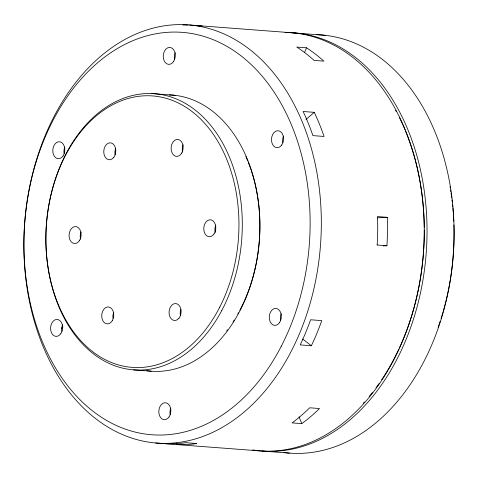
<?xml version="1.0" encoding="UTF-8"?>
<svg xmlns="http://www.w3.org/2000/svg" width="478" height="478" viewBox="0 0 478 478"><rect width="100%" height="100%" fill="white"/><g stroke="black" fill="none" stroke-linecap="round" stroke-linejoin="round"><path stroke-width="0.72" d="M176.687 443.064L176.669 444.546A209.693 148.317 -85.7 0 0 196.87 443.53L185.715 442.682A209.693 148.317 -85.7 0 1 165.508 443.698M304.54 52.568L306.512 47.8A209.693 148.311 -85.7 0 1 323.833 61.136L314.07 60.395A209.693 148.311 -85.7 0 0 296.748 47.059L306.512 47.8M61.339 328.368L63.006 326.946M305.938 119.464L314.267 112.348A209.693 148.317 -85.7 0 1 324.06 136.457L312.905 135.615A209.693 148.317 -85.7 0 0 303.112 111.499L314.267 112.348M377.602 217.813L387.282 217.329A209.693 148.311 -85.7 0 1 386.929 245.752L383.207 245.943M189.587 24.987A209.693 148.317 -85.7 0 1 292.136 349.532A209.693 148.317 -85.7 0 1 36.191 327.454A209.693 148.317 -85.7 0 1 189.587 24.987L325.709 35.354M151.705 93.551L175.121 95.331M387.282 217.329L377.518 216.582A209.693 148.311 -85.7 0 1 377.166 245.011M377.166 245.011L386.929 245.752M311.357 345.743L300.202 344.895A209.693 148.317 -85.7 0 0 310.61 319.77L321.766 320.619A209.693 148.317 -85.7 0 1 311.357 345.743L302.598 338.998M133.595 369.864L151.168 371.197M301.827 423.627L292.07 422.887A209.693 148.311 -85.7 0 0 309.738 407.788L319.501 408.535A209.693 148.311 -85.7 0 1 301.827 423.627L299.061 416.822M155.685 442.998L258.598 450.808M262.38 451.047L289.435 453.102M197.366 25.866A209.693 148.317 -85.7 0 1 202.069 25.973M285.037 32.426A209.693 148.317 -85.7 0 1 423.598 250.741A209.693 148.317 -85.7 0 1 256.537 450.611M255.168 450.455A209.693 148.317 -85.7 0 1 252.432 450.097M182.841 25.071A209.693 148.317 -85.7 0 1 188.224 25.041M282.815 142.564A8.508 6.017 -85.7 0 1 283.502 136.093M174.572 59.23A8.508 6.017 -85.7 0 1 175.253 52.759M64.112 153.575A8.508 6.017 -85.7 0 1 64.799 147.105M61.901 331.248A8.508 6.017 -85.7 0 1 62.582 324.777M170.144 414.575A8.508 6.017 -85.7 0 1 170.825 408.104M280.604 320.236A8.508 6.017 -85.7 0 1 281.285 313.765M395.599 110.239A207.715 146.913 -85.7 0 1 396.31 111.547M399.345 117.451A207.715 146.913 -85.7 0 1 402.088 123.216M402.679 124.519A207.715 146.913 -85.7 0 1 404.997 129.879M405.511 131.121A207.715 146.913 -85.7 0 1 411.689 148.049M411.779 148.311A207.715 146.913 -85.7 0 1 415.012 159.276M415.149 159.772A207.715 146.913 -85.7 0 1 424.255 227.432M424.273 229.936A207.715 146.913 -85.7 0 1 399.381 347.942M398.789 349.215A207.715 146.913 -85.7 0 1 387.951 369.769M387.646 370.283A207.715 146.913 -85.7 0 1 384.181 375.899M383.93 376.288A207.715 146.913 -85.7 0 1 381.635 379.795M379.12 383.464A207.715 146.913 -85.7 0 1 375.977 387.831M372.38 392.552A207.715 146.913 -85.7 0 1 369.141 396.549M364.397 402.04A207.715 146.913 -85.7 0 1 363.352 403.187M245.841 156.551A136.105 96.263 -85.7 0 1 247.712 160.919M248.219 162.185A136.105 96.263 -85.7 0 1 251.07 169.971M251.291 170.634A136.105 96.263 -85.7 0 1 253.346 177.35M253.537 178.031A136.105 96.263 -85.7 0 1 255.288 184.932M255.449 185.631A136.105 96.263 -85.7 0 1 258.269 201.322M258.365 202.045A136.105 96.263 -85.7 0 1 239.831 310.341M238.522 312.785A136.105 96.263 -85.7 0 1 237.847 313.992M234.22 320.099A136.105 96.263 -85.7 0 1 233.019 321.981M227.564 329.784A136.105 96.263 -85.7 0 1 226.686 330.931M169.278 94.883A138.477 97.942 -85.7 0 1 259.261 241.617A138.477 97.942 -85.7 0 1 146.794 370.725M80.573 239.191A8.508 6.017 -85.7 0 1 81.081 231.914M115.12 154.794A8.508 6.017 -85.7 0 1 115.545 148.778M182.614 152.046A8.508 6.017 -85.7 0 1 183.116 144.768M215.261 232.41A8.508 6.017 -85.7 0 1 215.769 225.132M180.421 315.528A8.508 6.017 -85.7 0 1 180.839 309.511M112.969 318.264A8.508 6.017 -85.7 0 1 113.728 312.283M316.86 34.679A209.693 148.317 -85.7 0 1 453.162 256.357A209.693 148.317 -85.7 0 1 283.55 452.487M450.049 186.659A201.782 142.719 -85.7 0 1 450.282 188.045M450.629 190.13A201.782 142.719 -85.7 0 1 450.85 191.523M451.059 192.921A201.782 142.719 -85.7 0 1 451.268 194.319M451.465 195.723A201.782 142.719 -85.7 0 1 451.752 197.826M452.015 199.941A201.782 142.719 -85.7 0 1 452.272 202.063M452.505 204.184A201.782 142.719 -85.7 0 1 452.791 207.022M452.923 208.444A201.782 142.719 -85.7 0 1 453.335 213.433M453.431 214.861A201.782 142.719 -85.7 0 1 453.795 221.314M453.927 224.911A201.782 142.719 -85.7 0 1 443.488 310.401M443.1 311.77A201.782 142.719 -85.7 0 1 441.887 315.839M441.678 316.514A201.782 142.719 -85.7 0 1 441.045 318.533M440.172 321.216A201.782 142.719 -85.7 0 1 438.117 327.191M285.366 32.57A209.693 148.317 -85.7 0 1 426.412 250.131A209.693 148.317 -85.7 0 1 257.965 450.617M255.031 450.222A209.693 148.317 -85.7 0 1 253.567 449.995M281.231 346.335A201.782 142.719 -85.7 0 0 184.711 32.576A201.782 142.719 -85.7 0 0 35.229 321.79A201.782 142.719 -85.7 0 0 281.231 346.335M281.709 145.013A8.508 6.017 -85.7 0 0 279.182 130.948A8.508 6.017 -85.7 0 0 271.659 141.715A8.508 6.017 -85.7 0 0 281.709 145.013M173.46 61.68A8.508 6.017 -85.7 0 0 170.933 47.615A8.508 6.017 -85.7 0 0 163.416 58.382A8.508 6.017 -85.7 0 0 173.46 61.68M60.79 333.698A8.508 6.017 -85.7 0 0 58.262 319.633A8.508 6.017 -85.7 0 0 50.746 330.4A8.508 6.017 -85.7 0 0 60.79 333.698M169.033 417.025A8.508 6.017 -85.7 0 0 166.505 402.96A8.508 6.017 -85.7 0 0 158.989 413.733A8.508 6.017 -85.7 0 0 169.033 417.025M279.493 322.686A8.508 6.017 -85.7 0 0 276.965 308.621A8.508 6.017 -85.7 0 0 269.449 319.388A8.508 6.017 -85.7 0 0 279.493 322.686M63.006 156.025A8.508 6.017 -85.7 0 0 60.479 141.96A8.508 6.017 -85.7 0 0 52.956 152.727A8.508 6.017 -85.7 0 0 63.006 156.025M221.661 310.724A138.477 97.942 -85.7 0 0 157.549 93.999A138.477 97.942 -85.7 0 0 53.13 290.648A138.477 97.942 -85.7 0 0 221.661 310.724M219.772 307.109A136.105 96.263 -85.7 0 0 153.826 96.036A136.105 96.263 -85.7 0 0 53.727 291.837A136.105 96.263 -85.7 0 0 219.772 307.109M113.71 157.447A8.508 6.017 -85.7 0 0 111.804 143.143A8.508 6.017 -85.7 0 0 103.857 153.289A8.508 6.017 -85.7 0 0 113.71 157.447M181.742 153.038A8.508 6.017 -85.7 0 0 178.204 139.474A8.508 6.017 -85.7 0 0 171.459 151.197A8.508 6.017 -85.7 0 0 181.742 153.038M214.06 233.933A8.508 6.017 -85.7 0 0 211.33 219.958A8.508 6.017 -85.7 0 0 203.963 230.922A8.508 6.017 -85.7 0 0 214.06 233.933M179.011 318.181A8.508 6.017 -85.7 0 0 177.099 303.883A8.508 6.017 -85.7 0 0 169.158 314.022A8.508 6.017 -85.7 0 0 179.011 318.181M112.354 320.553A8.508 6.017 -85.7 0 0 108.817 306.99A8.508 6.017 -85.7 0 0 102.071 318.712A8.508 6.017 -85.7 0 0 112.354 320.553M79.378 240.715A8.508 6.017 -85.7 0 0 76.641 226.739A8.508 6.017 -85.7 0 0 69.274 237.703A8.508 6.017 -85.7 0 0 79.378 240.715"/></g></svg>
